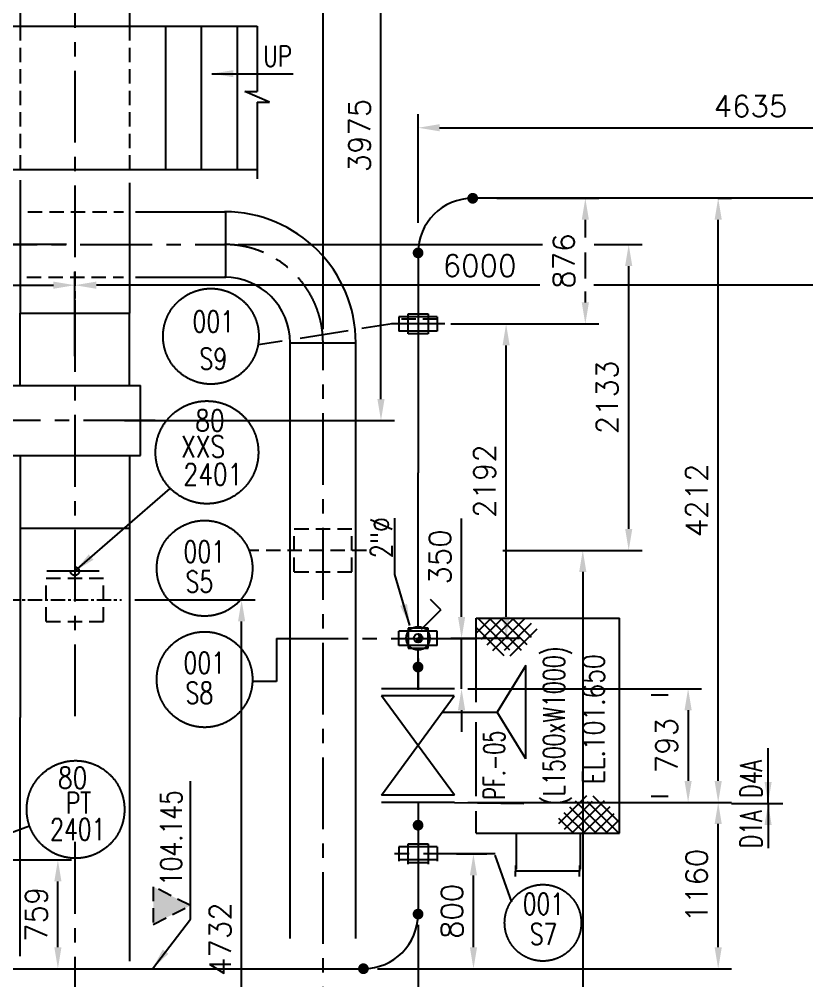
# Model space of a CAD drawing. Extents: x 278807 to 397707, y 326263 to 410363.
# Drawn here: x 339515 to 345005, y 388502 to 395206 of the extents above; entities that cross this region are included whole.
import ezdxf
from ezdxf.enums import TextEntityAlignment as Align

# ---------------------------------------------------------------- set-up
doc = ezdxf.new("R2010")
doc.units = 0
doc.header["$LTSCALE"] = 400
doc.header["$MEASUREMENT"] = 0
doc.linetypes.add('CENTER', pattern=[2, 1.25, -0.25, 0.25, -0.25])
doc.linetypes.add('HIDDEN', pattern=[0.375, 0.25, -0.125])
doc.layers.get('0').update_dxf_attribs({"linetype": 'CONTINUOUS'})
doc.layers.get('DEFPOINTS').update_dxf_attribs({"linetype": 'CONTINUOUS'})
for name, color, linetype in [('CENTRE', 1, 'CENTER'), ('DWG', 2, 'CONTINUOUS'), ('PILERLINE', 4, 'CONTINUOUS'), ('PIPE124', 4, 'CONTINUOUS'), ('SURROPT', 5, 'CONTINUOUS'), ('TEXT', 3, 'CONTINUOUS'), ('WORK', 7, 'CONTINUOUS')]:
    doc.layers.add(name, color=color, linetype=linetype)
doc.styles.add('ROMANS', font='romans.shx', dxfattribs={"width": 0.9})
doc.styles.get("Standard").update_dxf_attribs({"font": 'romans.shx'})
doc.dimstyles.new('VIPIN', dxfattribs={"dimscale": 75, "dimtxt": 2, "dimasz": 2, "dimexe": 1.25, "dimexo": 1.25, "dimgap": 1, "dimtad": 1, "dimdec": 0, "dimtxsty": 'Standard', "dimcen": 0, "dimclrd": 1, "dimclre": 1, "dimclrt": 3, "dimadec": 0, "dimazin": 0, "dimtfac": 1, "dimtdec": 0, "dimtmove": 0, "dimatfit": 3, "dimfxl": 0, "dimtolj": 1, "dimarcsym": 0})

# ---------------------------------------------------------------- blocks, each defined once
blk = doc.blocks.new('*D26')
at = {"color": 1, "lineweight": -2}
for p, q in [((336765.3, 391284.4), (336765.3, 393445.3)), ((336915.3, 393351.6), (339752.3, 393351.6)), ((339902.3, 393309.6), (339902.3, 393257.8))]:
    blk.add_line(p, q, dxfattribs=at)
at = {"color": 1}
for points in [[(336915.3, 393376.6), (336915.3, 393326.6), (336765.3, 393351.6)], [(339752.3, 393376.6), (339752.3, 393326.6), (339902.3, 393351.6)]]:
    blk.add_solid(points, dxfattribs=at)
at = {"layer": 'DEFPOINTS', "color": 0}
for p in [(339902.3, 393403.3, 78113.7), (339902.3, 393351.6), (336765.3, 391190.7)]:
    blk.add_point(p, dxfattribs=at)
at = {"color": 3, "insert": (337892.3, 393531.3), "char_height": 150, "attachment_point": 5}
blk.add_mtext('\\A1;3137', dxfattribs=at)
blk = doc.blocks.new('*D58')
at = {"layer": 'DEFPOINTS', "color": 0}
for p in [(342294.9, 390888.7), (342598.2, 390888.7), (342548.9, 390538.2)]:
    blk.add_point(p, dxfattribs=at)
at = {"layer": 'WORK', "color": 1, "lineweight": -2}
for p, q in [((342598.2, 391038.7), (342598.2, 391724.4)), ((342388.6, 390888.7), (342691.9, 390888.7)), ((342598.2, 390538.2), (342598.2, 390888.7)), ((342642.6, 390538.2), (342691.9, 390538.2)), ((342598.2, 390388.2), (342598.2, 390238.2))]:
    blk.add_line(p, q, dxfattribs=at)
at = {"layer": 'WORK', "color": 1}
for points in [[(342573.2, 391038.7), (342623.2, 391038.7), (342598.2, 390888.7)], [(342573.2, 390388.2), (342623.2, 390388.2), (342598.2, 390538.2)]]:
    blk.add_solid(points, dxfattribs=at)
at = {"layer": 'WORK', "color": 3, "insert": (342448.2, 391456.6), "char_height": 150, "attachment_point": 5, "rotation": 90}
blk.add_mtext('\\A1;350', dxfattribs=at)
blk = doc.blocks.new('*D59')
at = {"layer": 'DEFPOINTS', "color": 0}
for p in [(342548.9, 389745.2), (344387.1, 389745.2), (342210.6, 388585.7)]:
    blk.add_point(p, dxfattribs=at)
at = {"layer": 'WORK', "color": 1, "lineweight": -2}
for p, q in [((342642.6, 389745.2), (344480.8, 389745.2)), ((344387.1, 388735.7), (344387.1, 389595.2)), ((342304.4, 388585.7), (344480.8, 388585.7))]:
    blk.add_line(p, q, dxfattribs=at)
at = {"layer": 'WORK', "color": 1}
for points in [[(344362.1, 389595.2), (344412.1, 389595.2), (344387.1, 389745.2)], [(344362.1, 388735.7), (344412.1, 388735.7), (344387.1, 388585.7)]]:
    blk.add_solid(points, dxfattribs=at)
at = {"layer": 'WORK', "color": 3, "insert": (344237.1, 389165.4), "char_height": 150, "attachment_point": 5, "rotation": 90}
blk.add_mtext('\\A1;1160', dxfattribs=at)
blk = doc.blocks.new('*D60')
at = {"layer": 'DEFPOINTS', "color": 0}
for p in [(342469.9, 389385.7), (342681.1, 389385.7), (341917.9, 388585.7)]:
    blk.add_point(p, dxfattribs=at)
at = {"layer": 'WORK', "color": 1, "lineweight": -2}
for p, q in [((342563.6, 389385.7), (342774.9, 389385.7)), ((342681.1, 388735.7), (342681.1, 389235.7)), ((342011.6, 388585.7), (342774.9, 388585.7))]:
    blk.add_line(p, q, dxfattribs=at)
at = {"layer": 'WORK', "color": 1}
for points in [[(342656.1, 389235.7), (342706.1, 389235.7), (342681.1, 389385.7)], [(342656.1, 388735.7), (342706.1, 388735.7), (342681.1, 388585.7)]]:
    blk.add_solid(points, dxfattribs=at)
at = {"layer": 'WORK', "color": 3, "insert": (342531.1, 388985.7), "char_height": 150, "attachment_point": 5, "rotation": 90}
blk.add_mtext('\\A1;800', dxfattribs=at)
blk = doc.blocks.new('*D61')
at = {"layer": 'DEFPOINTS', "color": 0}
for p in [(344289.8, 393957.7), (344387.1, 393957.7), (344289.8, 389745.3)]:
    blk.add_point(p, dxfattribs=at)
at = {"layer": 'WORK', "color": 1, "lineweight": -2}
for p, q in [((344383.6, 393957.7), (344480.8, 393957.7)), ((344387.1, 389895.3), (344387.1, 393807.7)), ((344383.6, 389745.3), (344480.8, 389745.3))]:
    blk.add_line(p, q, dxfattribs=at)
at = {"layer": 'WORK', "color": 1}
for points in [[(344362.1, 393807.7), (344412.1, 393807.7), (344387.1, 393957.7)], [(344362.1, 389895.3), (344412.1, 389895.3), (344387.1, 389745.3)]]:
    blk.add_solid(points, dxfattribs=at)
at = {"layer": 'WORK', "color": 3, "insert": (344237.1, 391851.5), "char_height": 150, "attachment_point": 5, "rotation": 90}
blk.add_mtext('\\A1;4212', dxfattribs=at)
blk = doc.blocks.new('*D62')
at = {"layer": 'DEFPOINTS', "color": 0}
for p in [(342548.9, 390538.2), (342625.7, 389745.2), (344177.4, 389745.2)]:
    blk.add_point(p, dxfattribs=at)
at = {"layer": 'WORK', "color": 1, "lineweight": -2}
for p, q in [((342642.6, 390538.2), (344271.2, 390538.2)), ((344177.4, 390388.2), (344177.4, 389895.2)), ((342719.5, 389745.2), (344271.2, 389745.2))]:
    blk.add_line(p, q, dxfattribs=at)
at = {"layer": 'WORK', "color": 1}
for points in [[(344152.4, 390388.2), (344202.4, 390388.2), (344177.4, 390538.2)], [(344152.4, 389895.2), (344202.4, 389895.2), (344177.4, 389745.2)]]:
    blk.add_solid(points, dxfattribs=at)
at = {"layer": 'WORK', "color": 3, "insert": (344027.4, 390141.7), "char_height": 150, "attachment_point": 5, "rotation": 90}
blk.add_mtext('\\A1;793', dxfattribs=at)
blk = doc.blocks.new('*D63')
at = {"layer": 'DEFPOINTS', "color": 0}
for p in [(346929.5, 394449.6), (346929.5, 394130.4), (342294.9, 393693.2)]:
    blk.add_point(p, dxfattribs=at)
at = {"layer": 'WORK', "color": 1, "lineweight": -2}
for p, q in [((342294.9, 393786.9), (342294.9, 394543.3)), ((346929.5, 394224.1), (346929.5, 394543.3)), ((342444.9, 394449.6), (346779.5, 394449.6))]:
    blk.add_line(p, q, dxfattribs=at)
at = {"layer": 'WORK', "color": 1}
for points in [[(342444.9, 394474.6), (342444.9, 394424.6), (342294.9, 394449.6)], [(346779.5, 394474.6), (346779.5, 394424.6), (346929.5, 394449.6)]]:
    blk.add_solid(points, dxfattribs=at)
at = {"layer": 'WORK', "color": 3, "insert": (344612.2, 394599.6), "char_height": 150, "attachment_point": 5}
blk.add_mtext('\\A1;4635', dxfattribs=at)
blk = doc.blocks.new('*D74')
at = {"layer": 'DEFPOINTS', "color": 0}
for p in [(339101.4, 389344.4), (339784.1, 389344.4), (339513.4, 388585.7)]:
    blk.add_point(p, dxfattribs=at)
at = {"layer": 'WORK', "color": 1, "lineweight": -2}
for p, q in [((339195.2, 389344.4), (339877.9, 389344.4)), ((339784.1, 388735.7), (339784.1, 389194.4)), ((339607.2, 388585.7), (339877.9, 388585.7))]:
    blk.add_line(p, q, dxfattribs=at)
at = {"layer": 'WORK', "color": 1}
for points in [[(339759.1, 389194.4), (339809.1, 389194.4), (339784.1, 389344.4)], [(339759.1, 388735.7), (339809.1, 388735.7), (339784.1, 388585.7)]]:
    blk.add_solid(points, dxfattribs=at)
at = {"layer": 'WORK', "color": 3, "insert": (339634.1, 388965), "char_height": 150, "attachment_point": 5, "rotation": 90}
blk.add_mtext('\\A1;759', dxfattribs=at)
blk = doc.blocks.new('*D118')
at = {"layer": 'DEFPOINTS', "color": 0}
for p in [(373176.1, 398360.7), (340087.7, 372190.7), (374595.7, 372190.7)]:
    blk.add_point(p, dxfattribs=at)
at = {"layer": 'WORK', "color": 1, "lineweight": -2}
for p, q in [((373269.8, 398360.7), (374689.4, 398360.7)), ((374595.7, 398210.7), (374595.7, 372340.7)), ((340181.5, 372190.7), (374689.4, 372190.7))]:
    blk.add_line(p, q, dxfattribs=at)
at = {"layer": 'WORK', "color": 1}
for points in [[(374570.7, 398210.7), (374620.7, 398210.7), (374595.7, 398360.7)], [(374570.7, 372340.7), (374620.7, 372340.7), (374595.7, 372190.7)]]:
    blk.add_solid(points, dxfattribs=at)
at = {"layer": 'WORK', "color": 3, "insert": (374445.7, 385275.7), "char_height": 150, "attachment_point": 5, "rotation": 90}
blk.add_mtext('\\A1;26170', dxfattribs=at)
blk = doc.blocks.new('*D184')
at = {"layer": 'DEFPOINTS', "color": 0}
for p in [(339906.1, 396382.7), (342036.4, 396382.7), (340154.1, 392407.7)]:
    blk.add_point(p, dxfattribs=at)
at = {"layer": 'WORK', "color": 1, "lineweight": -2}
for p, q in [((339999.9, 396382.7), (342130.1, 396382.7)), ((342036.4, 392557.7), (342036.4, 396232.7)), ((340247.9, 392407.7), (342130.1, 392407.7))]:
    blk.add_line(p, q, dxfattribs=at)
at = {"layer": 'WORK', "color": 1}
for points in [[(342011.4, 396232.7), (342061.4, 396232.7), (342036.4, 396382.7)], [(342011.4, 392557.7), (342061.4, 392557.7), (342036.4, 392407.7)]]:
    blk.add_solid(points, dxfattribs=at)
at = {"layer": 'WORK', "color": 3, "insert": (341886.4, 394395.2), "char_height": 150, "attachment_point": 5, "rotation": 90}
blk.add_mtext('\\A1;3975', dxfattribs=at)
blk = doc.blocks.new('*D194')
at = {"layer": 'DEFPOINTS', "color": 0}
for p in [(340227, 391157.7), (341064.8, 391157.7), (339902.3, 386425.7)]:
    blk.add_point(p, dxfattribs=at)
at = {"layer": 'WORK', "color": 1, "lineweight": -2}
for p, q in [((340320.7, 391157.7), (341158.6, 391157.7)), ((341064.8, 386575.7), (341064.8, 391007.7)), ((339996.1, 386425.7), (341158.6, 386425.7))]:
    blk.add_line(p, q, dxfattribs=at)
at = {"layer": 'WORK', "color": 1}
for points in [[(341039.8, 391007.7), (341089.8, 391007.7), (341064.8, 391157.7)], [(341039.8, 386575.7), (341089.8, 386575.7), (341064.8, 386425.7)]]:
    blk.add_solid(points, dxfattribs=at)
at = {"layer": 'WORK', "color": 3, "insert": (340914.8, 388791.7), "char_height": 150, "attachment_point": 5, "rotation": 90}
blk.add_mtext('\\A1;4732', dxfattribs=at)
blk = doc.blocks.new('*D207')
at = {"color": 1, "lineweight": -2}
for p, q in [((338645.3, 392885.8), (338645.3, 395948.9)), ((341632.3, 393044), (341632.3, 395948.9)), ((338795.3, 395855.2), (341482.3, 395855.2))]:
    blk.add_line(p, q, dxfattribs=at)
at = {"color": 1}
for points in [[(338795.3, 395880.2), (338795.3, 395830.2), (338645.3, 395855.2)], [(341482.3, 395880.2), (341482.3, 395830.2), (341632.3, 395855.2)]]:
    blk.add_solid(points, dxfattribs=at)
at = {"layer": 'DEFPOINTS', "color": 0}
for p in [(341632.3, 395855.2), (341632.3, 392950.3), (338645.3, 392792)]:
    blk.add_point(p, dxfattribs=at)
at = {"color": 3, "insert": (340138.8, 396005.2), "char_height": 150, "attachment_point": 5}
blk.add_mtext('\\A1;2987', dxfattribs=at)
blk = doc.blocks.new('*D208')
at = {"layer": 'DEFPOINTS', "color": 0}
for p in [(342791.6, 391502.7), (342859.4, 384813.7), (343443.1, 384813.7)]:
    blk.add_point(p, dxfattribs=at)
at = {"layer": 'WORK', "color": 1, "lineweight": -2}
for p, q in [((342885.3, 391502.7), (343536.9, 391502.7)), ((343443.1, 391352.7), (343443.1, 384963.7)), ((342953.1, 384813.7), (343536.9, 384813.7))]:
    blk.add_line(p, q, dxfattribs=at)
at = {"layer": 'WORK', "color": 1}
for points in [[(343418.1, 391352.7), (343468.1, 391352.7), (343443.1, 391502.7)], [(343418.1, 384963.7), (343468.1, 384963.7), (343443.1, 384813.7)]]:
    blk.add_solid(points, dxfattribs=at)
at = {"layer": 'WORK', "color": 3, "insert": (343293.1, 388158.2), "char_height": 150, "attachment_point": 5, "rotation": 90}
blk.add_mtext('\\A1;6689', dxfattribs=at)
blk = doc.blocks.new('*D215')
at = {"layer": 'DEFPOINTS', "color": 0}
for p in [(342428.9, 393081.7), (342908.7, 393081.7), (342428.9, 390889.7)]:
    blk.add_point(p, dxfattribs=at)
at = {"layer": 'WORK', "color": 1, "lineweight": -2}
for p, q in [((342522.6, 393081.7), (343002.4, 393081.7)), ((342908.7, 391039.7), (342908.7, 392931.7)), ((342522.6, 390889.7), (343002.4, 390889.7))]:
    blk.add_line(p, q, dxfattribs=at)
at = {"layer": 'WORK', "color": 1}
for points in [[(342883.7, 392931.7), (342933.7, 392931.7), (342908.7, 393081.7)], [(342883.7, 391039.7), (342933.7, 391039.7), (342908.7, 390889.7)]]:
    blk.add_solid(points, dxfattribs=at)
at = {"layer": 'WORK', "color": 3, "insert": (342758.7, 391985.7), "char_height": 150, "attachment_point": 5, "rotation": 90}
blk.add_mtext('\\A1;2192', dxfattribs=at)

msp = doc.modelspace()

# ---------------------------------------------------------------- hatches: boundary and pattern name
msp.add_hatch(color=256).paths.add_polyline_path([(342294.879, 390919.694, -0.41422706), (342324.88, 390889.694, -0.41421356), (342294.88, 390859.694, -0.57650603), (342294.878, 390889.693, 0.57653673)])
at = {"linetype": 'HIDDEN'}
msp.add_hatch(color=256, dxfattribs=at).paths.add_polyline_path([(340448.87, 388894.795), (340448.87, 389157.582), (340707.892, 389026.189)])

# ---------------------------------------------------------------- linework, layer by layer
at = {"color": 9}
for p, q in [((340533.316, 395157.694), (340533.316, 394157.694)), ((340783.316, 395157.694), (340783.316, 394157.694)), ((341033.316, 395157.694), (341033.316, 394157.694)), ((341173.337, 395157.694), (341173.337, 394702.599)), ((341088.121, 394702.599), (341173.337, 394702.599)), ((341258.554, 394627.805), (341088.121, 394702.599)), ((341173.337, 394627.805), (341173.337, 394093.339)), ((341173.337, 394627.805), (341258.554, 394627.805)), ((337014.324, 394157.694), (341173.337, 394157.694)), ((342698.88, 391029.787), (343698.88, 391029.787)), ((342698.88, 390444.708), (342698.88, 391029.787)), ((343698.88, 389529.787), (343698.88, 391029.787)), ((342698.88, 389789.881), (342698.88, 390304.041)), ((342698.88, 389529.787), (342698.88, 389684.275)), ((342698.88, 389529.787), (342921.23, 389529.787)), ((342921.23, 389529.787), (343698.88, 389529.787)), ((342977.88, 389529.787), (342977.88, 389279.787)), ((343423.88, 389529.787), (343423.88, 389279.787))]:
    msp.add_line(p, q, dxfattribs=at)
at = {"color": 8}
for p, q in [((342698.88, 390925.07), (342803.597, 391029.787)), ((342934.383, 390807.601), (342712.197, 391029.787)), ((342736.705, 390883.699), (342882.793, 391029.787)), ((342776.303, 390844.101), (342961.989, 391029.787)), ((343016.677, 390804.503), (342791.393, 391029.787)), ((343016.677, 390804.503), (342791.393, 391029.787)), ((342815.901, 390804.503), (343041.185, 391029.787)), ((342815.901, 390804.503), (343041.185, 391029.787)), ((343056.275, 390844.101), (342870.589, 391029.787)), ((343084.786, 390894.786), (342949.785, 391029.787)), ((342894.785, 390768.003), (342698.88, 390963.908)), ((342898.194, 390807.601), (343084.786, 390994.193)), ((342937.792, 390768.003), (343124.384, 390954.595)), ((343469.281, 389791.572), (343273.376, 389595.667)), ((343508.879, 389751.974), (343312.974, 389556.069)), ((343591.173, 389755.071), (343365.889, 389529.787)), ((343591.173, 389755.071), (343365.889, 389529.787)), ((343390.397, 389755.071), (343615.681, 389529.787)), ((343390.397, 389755.071), (343615.681, 389529.787)), ((343472.69, 389751.974), (343694.877, 389529.787)), ((343512.288, 389791.572), (343698.88, 389604.98)), ((343311.201, 389675.875), (343457.289, 389529.787)), ((343350.799, 389715.473), (343536.485, 389529.787)), ((343630.771, 389715.473), (343445.085, 389529.787)), ((343273.376, 389635.828), (343379.417, 389529.787)), ((343659.282, 389664.789), (343524.28, 389529.787)), ((343698.88, 389625.191), (343603.476, 389529.787))]:
    msp.add_line(p, q, dxfattribs=at)
for p, q in [((342973.88, 389304.967), (342973.88, 389266.299)), ((343420.992, 389304.967), (343420.992, 389266.299)), ((342973.88, 389227.63), (342973.88, 389266.299)), ((343423.88, 389266.299), (342973.88, 389266.299)), ((343420.992, 389227.63), (343420.992, 389266.299))]:
    msp.add_line(p, q)
at = {"const_width": 37.5}
for points in [[(342675.88, 393938.972, -1), (342675.88, 393976.472, -1)], [(342294.88, 393557.972, -1), (342294.88, 393595.472, -1)], [(342294.88, 390670.444, -1), (342294.88, 390707.944, -1)], [(342294.88, 389567.444, -1), (342294.88, 389604.944, -1)], [(342294.88, 388947.944, -1), (342294.88, 388985.444, -1)], [(341913.88, 388566.944, -1), (341913.88, 388604.444, -1)]]:
    msp.add_lwpolyline(points, format="xyb", close=True, dxfattribs=at)
at = {"linetype": 'HIDDEN'}
msp.add_lwpolyline([(340707.892, 389026.189), (340448.87, 389157.582), (340448.87, 388894.795)], close=True, dxfattribs=at)
msp.add_circle((339902.316, 391357.694), 30, dxfattribs=at)
for radius in [82.5, 30]:
    msp.add_circle((342294.88, 390889.694), radius)
at = {"layer": 'CENTRE'}
for p, q in [((339902.309, 396446.837), (339902.309, 390250.124)), ((339844.912, 393635.294), (338863.631, 393635.294)), ((339140.316, 393635.294), (340946.316, 393635.294)), ((341632.316, 383158.913), (341632.316, 392950.294)), ((340463.174, 392407.694), (339392.846, 392407.694)), ((340072.775, 391357.694), (339705.99, 391357.694)), ((341306.878, 390888.991), (342522.605, 390888.991)), ((341306.878, 390888.991), (341306.878, 390588.898)), ((341306.878, 390588.898), (341140.169, 390588.898)), ((339902.309, 389469.343), (339902.309, 387468.375)), ((342831.729, 389385.694), (342102.726, 389385.694))]:
    msp.add_line(p, q, dxfattribs=at)
msp.add_arc((340946.316, 392949.294), 686, 0, 90, dxfattribs=at)
at = {"layer": 'DWG'}
for centre, radius, start, end in [((342303.564, 390874.694), 17.332, 120.0680833, 239.9319167), ((342286.193, 390904.694), 17.334, 300.0770833, 59.9229167)]:
    msp.add_arc(centre, radius, start, end, dxfattribs=at)
at = {"layer": 'PILERLINE', "color": 1, "linetype": 'Continuous'}
for q in [(342381.534, 391160.117), (342316.093, 390951.131)]:
    msp.add_line((342453.306, 391088.344), q, dxfattribs=at)
at = {"layer": 'PIPE124', "color": 4}
for p, q in [((339521.316, 396382.694), (339521.316, 395157.694)), ((340283.316, 396382.694), (340283.316, 395157.694)), ((339521.316, 395157.694), (340283.316, 395157.694)), ((339521.316, 394083.271), (339521.316, 393157.694)), ((340283.316, 394065.081), (340283.316, 393157.694)), ((339521.316, 388674.234), (339521.316, 390336.401))]:
    msp.add_line(p, q, dxfattribs=at)
at = {"layer": 'PIPE124', "color": 4, "linetype": 'HIDDEN'}
for p, q in [((339521.316, 395157.694), (339521.316, 394157.694)), ((340283.316, 395157.694), (340283.316, 394157.694))]:
    msp.add_line(p, q, dxfattribs=at)
at = {"layer": 'PIPE124'}
for p, q in [((367548.539, 393957.722), (342679.88, 393957.722)), ((340325.968, 393863.894), (340946.316, 393863.894)), ((340955.881, 393406.694), (340955.881, 393863.744)), ((342294.88, 393575.722), (342294.88, 392044.367)), ((340325.968, 393406.694), (340955.881, 393406.694)), ((341403.716, 388795.58), (341403.716, 392950.294)), ((341403.816, 392949.294), (341860.916, 392949.294)), ((341860.916, 388795.58), (341860.916, 392950.294)), ((342294.88, 390972.194), (342294.88, 392044.367)), ((339521.316, 391657.694), (339521.316, 390336.401)), ((340283.316, 391657.694), (340283.316, 388639.017)), ((342294.88, 390529.194), (342294.88, 390807.194)), ((342294.88, 390747.694), (342294.88, 390529.194)), ((342294.88, 389745.194), (342294.88, 388966.694)), ((338645.316, 388585.694), (340381.489, 388585.694)), ((340381.489, 388585.694), (341917.88, 388585.694)), ((340417.489, 388585.694), (341917.88, 388585.694))]:
    msp.add_line(p, q, dxfattribs=at)
at = {"layer": 'PIPE124', "linetype": 'HIDDEN'}
for p, q in [((339574.801, 393863.894), (340240.664, 393863.894)), ((339568.599, 393406.694), (340240.664, 393406.694))]:
    msp.add_line(p, q, dxfattribs=at)
at = {"layer": 'PIPE124', "color": 6}
for p, q in [((339521.316, 392652.33), (339521.316, 393157.694)), ((339521.316, 393157.694), (340283.316, 393157.694)), ((340283.316, 392652.33), (340283.316, 393157.694)), ((339451.316, 392652.33), (340359.316, 392652.33)), ((340359.316, 392163.058), (340359.316, 392652.33)), ((339445.316, 392163.058), (340359.316, 392163.058)), ((339521.316, 392163.058), (339521.316, 391657.694)), ((340283.316, 392163.058), (340283.316, 391657.694)), ((339521.316, 391657.694), (340283.316, 391657.694))]:
    msp.add_line(p, q, dxfattribs=at)
at = {"layer": 'PIPE124', "color": 2}
for p, q in [((343046.705, 390698.938), (342847.318, 390373.81)), ((343046.705, 390048.683), (343046.705, 390698.938)), ((342547.207, 390488.194), (342039.207, 390488.194)), ((342548.88, 389795.194), (342039.207, 390488.194)), ((342548.88, 390538.194), (342040.88, 390538.194)), ((342040.88, 389795.194), (342547.207, 390488.194)), ((342463.635, 390373.81), (342847.318, 390373.81)), ((343046.705, 390048.683), (342847.318, 390373.81)), ((342548.88, 389795.194), (342040.88, 389795.194)), ((342548.88, 389745.194), (342040.88, 389745.194)), ((342548.88, 389745.194), (342040.88, 389745.194))]:
    msp.add_line(p, q, dxfattribs=at)
at = {"layer": 'PIPE124'}
for centre, radius, start, end in [((342675.88, 393576.722), 381, 90, 180), ((340946.316, 392949.294), 914.5, 0, 90), ((340946.316, 392949.294), 457.5, 0, 90), ((341913.88, 388966.694), 381, 270, 0)]:
    msp.add_arc(centre, radius, start, end, dxfattribs=at)
at = {"layer": 'SURROPT'}
for p, q in [((342160.894, 393131.722), (342160.894, 393031.722)), ((342428.867, 393131.722), (342160.894, 393131.722)), ((342224.88, 393011.722), (342224.88, 393151.722)), ((342224.88, 393151.722), (342364.88, 393151.722)), ((342364.88, 393151.722), (342364.88, 393011.722)), ((342428.867, 393131.722), (342428.867, 393031.722)), ((342481.198, 393081.722), (342109.693, 393081.722)), ((342428.867, 393031.722), (342160.894, 393031.722)), ((342364.88, 393011.722), (342224.88, 393011.722)), ((342364.88, 390959.694), (342224.88, 390959.694)), ((342224.88, 390959.694), (342224.88, 390819.694)), ((342364.88, 390819.694), (342364.88, 390959.694)), ((342160.894, 390839.694), (342160.894, 390939.694)), ((342428.867, 390939.694), (342160.894, 390939.694)), ((342428.867, 390839.694), (342428.867, 390939.694)), ((342428.867, 390839.694), (342160.894, 390839.694)), ((342224.88, 390819.694), (342364.88, 390819.694)), ((342294.88, 389565.447), (342294.88, 389189.941)), ((342160.894, 389435.694), (342160.894, 389335.694)), ((342428.867, 389435.694), (342160.894, 389435.694)), ((342224.88, 389315.694), (342224.88, 389455.694)), ((342224.88, 389455.694), (342364.88, 389455.694)), ((342364.88, 389455.694), (342364.88, 389315.694)), ((342428.867, 389435.694), (342428.867, 389335.694)), ((342430.2, 389343.694), (342162.227, 389343.694)), ((342366.213, 389323.694), (342226.213, 389323.694))]:
    msp.add_line(p, q, dxfattribs=at)
at = {"layer": 'SURROPT', "linetype": 'HIDDEN'}
for p, q in [((342428.867, 393115.715), (342160.894, 393115.715)), ((341432.316, 391652.694), (341832.316, 391652.694)), ((341432.316, 391352.694), (341432.316, 391652.694)), ((341832.316, 391352.694), (341832.316, 391652.694)), ((341935.42, 391502.694), (341116.096, 391502.694)), ((341432.316, 391352.694), (341832.316, 391352.694)), ((339702.309, 391307.694), (340102.309, 391307.694)), ((339702.309, 391007.694), (339702.309, 391307.694)), ((340102.309, 391007.694), (340102.309, 391307.694)), ((339702.309, 391007.694), (340102.309, 391007.694))]:
    msp.add_line(p, q, dxfattribs=at)
at = {"layer": 'SURROPT', "linetype": 'CENTER', "ltscale": 0.2}
msp.add_line((339414.896, 391157.694), (340226.972, 391157.694), dxfattribs=at)
at = {"layer": 'SURROPT', "linetype": 'HIDDEN', "ltscale": 700}
msp.add_line((342830.396, 389377.694), (342946.604, 389050.326), dxfattribs=at)
at = {"layer": 'SURROPT'}
for points in [[(341807.66, 393033.045), (341471.964, 392980.746)], [(342113.693, 393081.722), (341902.712, 393048.853)], [(341346.365, 392961.178), (341180.496, 392935.337)]]:
    msp.add_lwpolyline(points, dxfattribs=at)
at = {"layer": 'SURROPT', "linetype": 'HIDDEN', "ltscale": 700}
for centre, radius in [((340850.868, 392994.973), 333.535), ((340823.234, 392186.002), 358.4), ((340806.896, 391377.631), 333.535), ((340806.896, 390602.113), 333.535), ((339907.461, 389695.92), 340.516), ((343165.408, 388905.611), 266.828)]:
    msp.add_circle(centre, radius, dxfattribs=at)
at = {"layer": 'WORK'}
msp.add_line((337014.324, 395157.694), (341173.337, 395157.694), dxfattribs=at)
at = {"layer": 'WORK', "color": 1}
for p, q in [((342843.17, 393957.722), (343554.653, 393957.722)), ((343460.903, 393807.722), (343460.903, 393684.762)), ((341040.066, 393635.294), (343161.872, 393635.294)), ((343523.578, 393635.294), (343857.057, 393635.294)), ((343460.903, 393579.634), (343460.903, 393397.583)), ((339902.309, 392856.137), (339902.309, 393445.338)), ((343763.307, 391652.694), (343763.307, 393485.294)), ((343143.915, 393351.588), (340052.309, 393351.588)), ((343460.903, 393307.84), (343460.903, 393231.722)), ((345752.309, 393351.588), (343521.013, 393351.588)), ((342574.948, 393081.722), (343554.653, 393081.722)), ((342997.832, 391502.694), (343857.057, 391502.694)), ((343919.243, 390495.703), (344037.722, 390495.703)), ((342548.88, 389745.194), (343031.154, 389737.279)), ((343919.243, 389787.686), (344037.722, 389787.686)), ((344480.817, 389737.279), (344838.027, 389737.279)), ((342294.88, 388891.694), (342294.88, 388090.857))]:
    msp.add_line(p, q, dxfattribs=at)
for points in [[(343435.903, 393807.722), (343485.903, 393807.722), (343460.903, 393957.722)], [(343738.307, 393485.294), (343788.307, 393485.294), (343763.307, 393635.294)], [(340052.309, 393376.588), (340052.309, 393326.588), (339902.309, 393351.588)], [(343435.903, 393231.722), (343485.903, 393231.722), (343460.903, 393081.722)], [(343738.307, 391652.694), (343788.307, 391652.694), (343763.307, 391502.694)]]:
    msp.add_solid(points, dxfattribs=at)

# ---------------------------------------------------------------- texts
at = {"layer": 'SURROPT', "color": 3, "style": 'ROMANS', "width": 0.75}
for s, height, p in [('UP', 145.5, (341314.896, 394875.999)), ('001', 150, (340867.295, 393023.477)), ('S9', 150, (340867.295, 392763.391)), ('001', 150, (340804.677, 391419.036)), ('S5', 150, (340770.407, 391208.828)), ('001', 150, (340804.677, 390643.517)), ('S8', 150, (340770.407, 390433.31)), ('PT', 150, (339927.387, 389667.646)), ('2401', 150, (339922.736, 389482.594)), ('001', 150, (343169.082, 388962.453)), ('S7', 150, (343169.082, 388751.021))]:
    msp.add_text(s, height=height, dxfattribs=at).set_placement(p, align=Align.CENTER)
at = {"layer": 'TEXT', "color": 3, "style": 'ROMANS', "width": 0.8}
for s, p in [('80', (340740.806, 392333.037)), ('XXS', (340641.524, 392150.856)), ('2401', (340658.974, 391957.809)), ('80', (339783.435, 389841.457))]:
    msp.add_text(s, height=150, dxfattribs=at).set_placement(p)
at = {"layer": 'TEXT', "color": 3, "style": 'ROMANS'}
for s, width, p in [('2"%%C', 0.8, (342114.144, 391446.195)), ('(L1500xW1000)', 0.7, (343317.001, 389726.784)), (' EL.101.650', 0.8, (343593.434, 389790.65)), ('D4A', 0.7, (344691.423, 389777.411)), ('104.145', 0.8, (340648.504, 389161.959)), ('D1A', 0.7, (344691.423, 389425.657))]:
    msp.add_text(s, height=150, rotation=90, dxfattribs=dict(at, width=width)).set_placement(p)
at = {"layer": 'TEXT', "color": 3, "linetype": 'HIDDEN', "ltscale": 700, "style": 'ROMANS', "width": 0.65}
msp.add_text('PF.-05', height=150, rotation=90, dxfattribs=at).set_placement((342900.475, 389765.103))
at = {"layer": 'WORK', "color": 3, "char_height": 150, "attachment_point": 5, "rotation": 90}
for s, insert in [('\\A1;876', (343310.903, 393519.722)), ('\\A1;2133', (343613.307, 392568.994))]:
    msp.add_mtext(s, dxfattribs=dict(at, insert=insert))
at = {"layer": 'WORK', "color": 3, "insert": (342723.633, 393487.416), "char_height": 150, "attachment_point": 5}
msp.add_mtext('\\A1;6000', dxfattribs=at)

# ---------------------------------------------------------------- dimensions: what is measured, and where the dimension line sits
dim = msp.add_linear_dim(base=(341632.316, 395855.178), p1=(338645.316, 392792.021), p2=(341632.316, 392950.294), dimstyle='VIPIN')
dim.commit()
dim.dimension.update_dxf_attribs({"geometry": '*D207', "text_midpoint": (340138.816, 396005.178)})
dim = msp.add_linear_dim(base=(339902.309, 393351.588), p1=(336765.316, 391190.694), p2=(339902.309, 393403.301, 78113.707), dimstyle='VIPIN', override={"dimtmove": 2})
dim.commit()
dim.dimension.update_dxf_attribs({"geometry": '*D26', "text_midpoint": (337892.272, 393531.336), "dimtype": 160})
at = {"layer": 'WORK'}
for base, p1, p2, picture, middle in [((374595.684, 372190.694), (373176.063, 398360.694), (340087.702, 372190.694), '*D118', (374445.684, 385275.694)), ((342036.384, 396382.694), (340154.119, 392407.694), (339906.132, 396382.694), '*D184', (341886.384, 394395.194)), ((344387.067, 393957.722), (344289.824, 389745.279), (344289.824, 393957.722), '*D61', (344237.067, 391851.501)), ((342908.67, 393081.722), (342428.867, 390889.694), (342428.867, 393081.722), '*D215', (342758.67, 391985.708)), ((343443.11, 384813.694), (342791.562, 391502.694), (342859.38, 384813.694), '*D208', (343293.11, 388158.194)), ((341064.817, 391157.694), (339902.309, 386425.694), (340226.972, 391157.694), '*D194', (340914.817, 388791.694)), ((344177.418, 389745.194), (342548.88, 390538.194), (342625.738, 389745.194), '*D62', (344027.418, 390141.694)), ((339784.139, 389344.389), (339513.403, 388585.694), (339101.419, 389344.389), '*D74', (339634.139, 388965.041)), ((342681.112, 389385.694), (341917.88, 388585.694), (342469.894, 389385.694), '*D60', (342531.112, 388985.694))]:
    dim = msp.add_linear_dim(base=base, p1=p1, p2=p2, angle=90, dimstyle='VIPIN', dxfattribs=at)
    dim.commit()
    dim.dimension.update_dxf_attribs({"geometry": picture, "text_midpoint": middle})
dim = msp.add_linear_dim(base=(346929.479, 394449.585), p1=(342294.88, 393693.174), p2=(346929.479, 394130.394), dimstyle='VIPIN', dxfattribs=at)
dim.commit()
dim.dimension.update_dxf_attribs({"geometry": '*D63', "text_midpoint": (344612.18, 394599.585)})
dim = msp.add_linear_dim(base=(342598.174, 390888.694), p1=(342548.88, 390538.194), p2=(342294.88, 390888.694), angle=90, text='350', dimstyle='VIPIN', dxfattribs=at)
dim.commit()
dim.dimension.update_dxf_attribs({"geometry": '*D58', "text_midpoint": (342448.174, 391456.551)})
at = {"layer": 'WORK', "color": 1}
dim = msp.add_linear_dim(base=(344387.067461886, 389745.194122343), p1=(342210.619179566, 388585.694122342), p2=(342548.880149991, 389745.194122343), angle=90, dimstyle='VIPIN', dxfattribs=at)
dim.commit()
dim.dimension.update_dxf_attribs({"geometry": '*D59', "text_midpoint": (344237.067461886, 389165.444122343)})

# ---------------------------------------------------------------- leaders
at = {"layer": 'PIPE124'}
msp.add_leader([(338926.739, 389343.058), (339587, 389580.784)], dimstyle='VIPIN', override={"dimgap": 1, "dimtad": 0}, dxfattribs=at)
at = {"layer": 'WORK'}
for points in [[(340857.203, 394826.606), (341423.102, 394826.606)], [(339902.316, 391357.694), (340567.316, 391935.09)], [(342236.466, 390978.425), (342132.83, 391333.616), (342132.83, 391726.871)], [(344735.135, 389737.279), (344735.135, 390123.901)], [(340443.567, 388585.694), (340709.086, 388932.204), (340709.086, 389892.678)], [(344735.135, 389737.279), (344735.135, 389426.1)]]:
    msp.add_leader(points, dimstyle='VIPIN', override={"dimgap": 1, "dimtad": 0}, dxfattribs=at)

doc.saveas('drawing.dxf')
